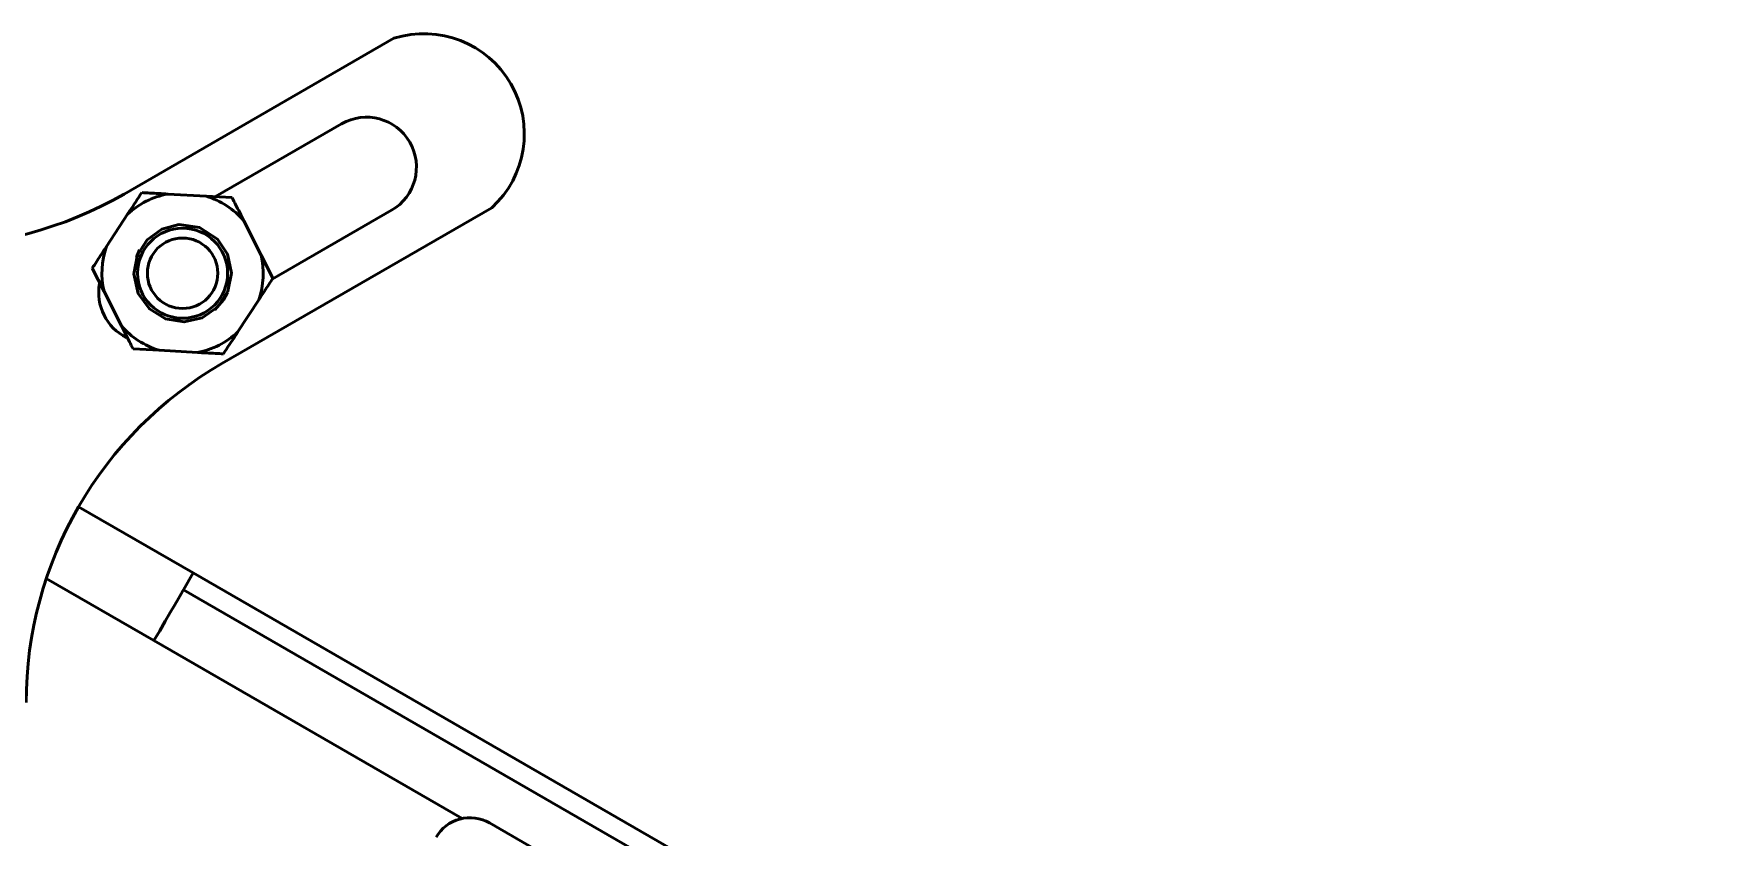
# Model space of a CAD drawing. Header units: millimetres. Extents: x 263 to 2983, y 441 to 2500.
# Drawn here: x 604.5 to 690.6, y 1959.5 to 2000.6 of the extents above; entities that cross this region are included whole.
import ezdxf

# ---------------------------------------------------------------- set-up
doc = ezdxf.new("R2010")
doc.units = ezdxf.units.MM
doc.header["$LTSCALE"] = 0.5
doc.layers.add('BOL', color=7, linetype='Continuous', lineweight=50)

msp = doc.modelspace()

# ---------------------------------------------------------------- linework, layer by layer
at = {"layer": 'BOL'}
for p, q in [((622.934, 2000.369), (609.154, 1992.413)), ((620.262, 1995.998), (613.823, 1992.28)), ((611.384, 1992.414), (613.345, 1992.306)), ((613.345, 1992.306), (614.67, 1992.233)), ((608.258, 1989.732), (609.333, 1991.376)), ((614.154, 1983.753), (627.934, 1991.709)), ((616.727, 1988.068), (622.812, 1991.581)), ((615.27, 1991.048), (616.157, 1989.296)), ((609.782, 1989.186), (609.951, 1989.567)), ((608.132, 1987.436), (607.532, 1988.62)), ((616.157, 1989.296), (616.756, 1988.112)), ((609.019, 1985.684), (608.132, 1987.436)), ((614.237, 1986.999), (613.795, 1986.489)), ((614.442, 1987.381), (614.237, 1986.999)), ((616.03, 1987), (614.956, 1985.356)), ((610.943, 1984.426), (609.618, 1984.499)), ((612.904, 1984.318), (610.943, 1984.426)), ((606.833, 1976.432), (612.683, 1973.055)), ((612.183, 1972.189), (612.683, 1973.055)), ((690.625, 1928.055), (612.683, 1973.055)), ((610.683, 1969.591), (605.183, 1972.766)), ((690.125, 1927.189), (612.183, 1972.189)), ((626.424, 1960.502), (610.683, 1969.591)), ((627.82, 1960.274), (635.09, 1956.077))]:
    msp.add_line(p, q, dxfattribs=at)
at = {"layer": 'BOL', "flags": 128}
for points in [[(609.842, 1989.313), (610.331, 1990.071), (611.082, 1990.617), (611.947, 1990.848), (613.01, 1990.7), (613.919, 1990.112), (614.438, 1989.332), (614.634, 1988.377), (614.456, 1987.442), (613.942, 1986.644), (613.142, 1986.085), (612.227, 1985.878), (611.276, 1986.033), (610.45, 1986.542), (609.877, 1987.338), (609.655, 1988.333), (609.842, 1989.313), (609.842, 1989.313)], [(610.683, 1969.591), (610.975, 1970.098), (611.257, 1970.585), (611.516, 1971.034), (611.743, 1971.428), (611.93, 1971.751), (612.068, 1971.991), (612.154, 1972.139), (612.183, 1972.189)]]:
    msp.add_lwpolyline(points, dxfattribs=at)
at = {"layer": 'BOL'}
for radius in [2.3, 1.8]:
    msp.add_circle((612.144, 1988.366), radius, dxfattribs=at)
for centre, radius, start, end in [((624.474, 1995.484), 5.122, 312.50709, 107.49426), ((621.537, 1993.789), 2.55, 300, 120), ((599.154, 2009.734), 20, 240, 300), ((612.144, 1988.366), 4.119, 100.63713, 133.04763), ((612.144, 1988.366), 4.119, 40.63713, 73.04763), ((612.144, 1988.366), 4.119, 160.63713, 193.04763), ((612.144, 1988.366), 4.119, 340.63713, 13.04763), ((610.412, 1987.366), 2.55, 169.43079, 243.67871), ((612.144, 1988.366), 4.119, 220.63713, 253.04763), ((612.144, 1988.366), 4.119, 280.63713, 313.04763), ((624.154, 1966.432), 20, 120, 180), ((626.82, 1958.542), 2, 60, 150)]:
    msp.add_arc(centre, radius, start, end, dxfattribs=at)
for points, knots in [([(609.333, 1991.376), (609.368, 1991.431), (609.614, 1991.806), (609.854, 1992.173), (610.059, 1992.487)], [0, 0, 0, 0, 0.146018, 1, 1, 1, 1]), ([(610.059, 1992.487), (610.194, 1992.48), (610.629, 1992.456), (611.076, 1992.431), (611.384, 1992.414)], [0, 0, 0, 0, 0.309691, 1, 1, 1, 1]), ([(614.67, 1992.233), (614.731, 1992.112), (614.928, 1991.723), (615.13, 1991.324), (615.27, 1991.048)], [0, 0, 0, 0, 0.309679, 1, 1, 1, 1]), ([(607.532, 1988.62), (607.674, 1988.838), (607.914, 1989.204), (608.159, 1989.579), (608.258, 1989.732)], [0, 0, 0, 0, 0.592724, 1, 1, 1, 1]), ([(610.017, 1989.241), (609.984, 1989.254), (609.926, 1989.278), (609.868, 1989.302), (609.842, 1989.313)], [0, 0, 0, 0, 0.560064, 1, 1, 1, 1]), ([(616.756, 1988.112), (616.614, 1987.894), (616.375, 1987.528), (616.13, 1987.153), (616.03, 1987)], [0, 0, 0, 0, 0.5927526, 1, 1, 1, 1]), ([(609.618, 1984.499), (609.557, 1984.62), (609.36, 1985.009), (609.158, 1985.408), (609.019, 1985.684)], [0, 0, 0, 0, 0.309741, 1, 1, 1, 1]), ([(614.956, 1985.356), (614.92, 1985.301), (614.675, 1984.926), (614.435, 1984.559), (614.23, 1984.245)], [0, 0, 0, 0, 0.145946, 1, 1, 1, 1]), ([(614.23, 1984.245), (614.095, 1984.252), (613.659, 1984.276), (613.213, 1984.301), (612.904, 1984.318)], [0, 0, 0, 0, 0.309694, 1, 1, 1, 1])]:
    msp.add_open_spline(points, degree=3, knots=knots, dxfattribs=at)

doc.saveas('drawing.dxf')
